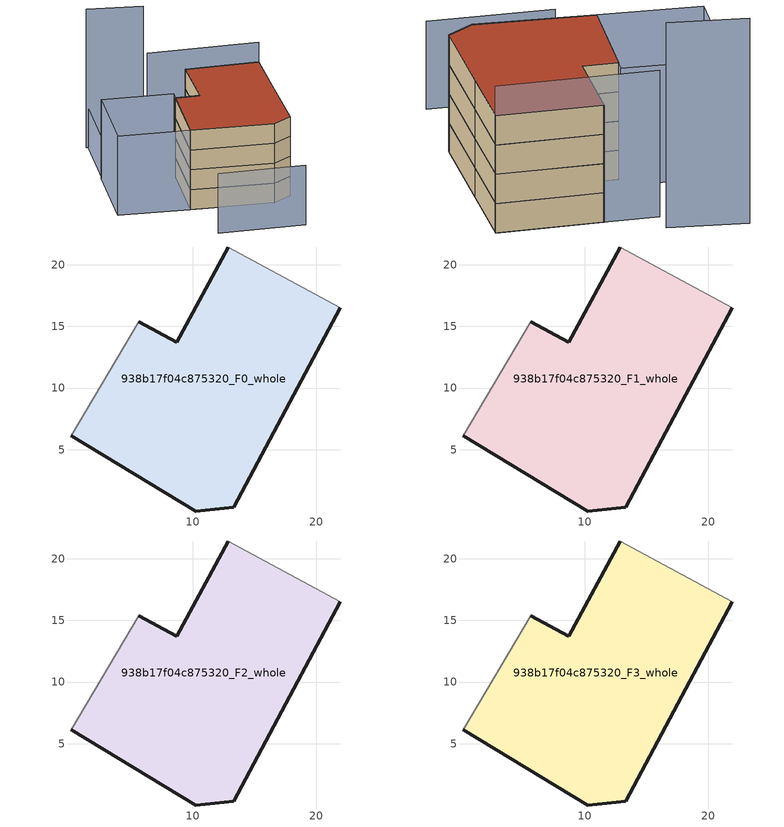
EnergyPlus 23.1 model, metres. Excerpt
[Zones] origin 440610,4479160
938b17f04c875320_F0_whole
 floor ground (EU_floor_Construction): 13.33,0.33 18.2,9.44 21.97,16.52 12.85,21.44 8.68,13.73 5.62,15.37 0.12,6.13 10.22,0.03 z0
 wall outside (EU_wall_Construction): 5.62,15.37 8.68,13.73 12.85,21.44 / 21.97,16.52 18.2,9.44 13.33,0.33 10.22,0.03 0.12,6.13 z0:3
 wall adiabatic (EU_wall_Construction): 12.85,21.44 21.97,16.52 / 0.12,6.13 5.62,15.37 z0:3
938b17f04c875320_F1_whole
 floor to 938b17f04c875320_F0_whole (EU_floor_Construction): 13.33,0.33 18.2,9.44 21.97,16.52 12.85,21.44 8.68,13.73 5.62,15.37 0.12,6.13 10.22,0.03 z3
 wall outside (EU_wall_Construction): 5.62,15.37 8.68,13.73 12.85,21.44 / 21.97,16.52 18.2,9.44 13.33,0.33 10.22,0.03 0.12,6.13 z3:6
 wall adiabatic (EU_wall_Construction): 12.85,21.44 21.97,16.52 / 0.12,6.13 5.62,15.37 z3:6
938b17f04c875320_F2_whole
 floor to 938b17f04c875320_F1_whole (EU_floor_Construction): 13.33,0.33 18.2,9.44 21.97,16.52 12.85,21.44 8.68,13.73 5.62,15.37 0.12,6.13 10.22,0.03 z6
 wall outside (EU_wall_Construction): 5.62,15.37 8.68,13.73 12.85,21.44 / 21.97,16.52 18.2,9.44 13.33,0.33 10.22,0.03 0.12,6.13 z6:9
 wall adiabatic (EU_wall_Construction): 12.85,21.44 21.97,16.52 / 0.12,6.13 5.62,15.37 z6:9
938b17f04c875320_F3_whole
 floor to 938b17f04c875320_F2_whole (EU_floor_Construction): 13.33,0.33 18.2,9.44 21.97,16.52 12.85,21.44 8.68,13.73 5.62,15.37 0.12,6.13 10.22,0.03 z9
 wall outside (EU_wall_Construction): 5.62,15.37 8.68,13.73 12.85,21.44 / 21.97,16.52 18.2,9.44 13.33,0.33 10.22,0.03 0.12,6.13 z9:12
 wall adiabatic (EU_wall_Construction): 12.85,21.44 21.97,16.52 / 0.12,6.13 5.62,15.37 z9:12
 roof outside (EU_roof_Construction): 21.97,16.52 18.2,9.44 13.33,0.33 10.22,0.03 0.12,6.13 5.62,15.37 8.68,13.73 12.85,21.44 z12
shading: -2.07,-2.11 8.64,-8.13 z0:9; 6.32,16.49 0.12,6.13 / 0.12,6.13 -8.58,11.34 / -8.58,11.34 -2.37,21.7 / -2.37,21.7 6.32,16.49 z0:12; 3.09,30.5 -8.47,11.28 z0:6; 21.94,16.46 8.2,23.99 z0:15; 9.35,26.19 2.88,30.62 z0:21
[Building]
EU S2 Campaign: North Axis=0; Terrain=City; Solar Distribution=FullExterior
[Site:Location]
Madrid: Latitude=40.5; Longitude=-3.5; Time Zone=1; Elevation=609
[SizingPeriod:WeatherFileDays]
AnnualSizingPeriod: Begin Month=1; Begin Day of Month=1; End Month=12; End Day of Month=31; Day of Week for Start Day=Monday; Use Weather File Daylight Saving Period=No; Use Weather File Rain and Snow Indicators=No
[MATERIAL]
EU_InternalMass_Material: Roughness=MediumRough; Thickness=0.1; Conductivity=1; Density=1800; Specific Heat=900; Thermal Absorptance=0.9; Solar Absorptance=0.7; Visible Absorptance=0.7
[MATERIAL:NOMASS] Roughness=MediumRough; Thermal Absorptance=0.9; Solar Absorptance=0.7; Visible Absorptance=0.7
Name | Thermal Resistance
EU_wall_NoMass | 1.60022
EU_roof_NoMass | 1.57597
EU_floor_NoMass | 0.470652
[CONSTRUCTION]
EU_wall_Construction: EU_wall_NoMass
EU_roof_Construction: EU_roof_NoMass
EU_floor_Construction: EU_floor_NoMass
EU_InternalMass_Construction: EU_InternalMass_Material
[ZONE] Type=1; Multiplier=1; Ceiling Height=autocalculate; Floor Area=autocalculate; Part of Total Floor Area=Yes
Name | Volume
938b17f04c875320_F0_whole | 736.96
938b17f04c875320_F1_whole; 938b17f04c875320_F2_whole; 938b17f04c875320_F3_whole | 736.958
[INTERNALMASS] Construction=EU_InternalMass_Construction; Surface Area=245.661
Name | Zone or ZoneList
938b17f04c875320_F0_whole_EU_InternalMass | 938b17f04c875320_F0_whole
938b17f04c875320_F1_whole_EU_InternalMass | 938b17f04c875320_F1_whole
938b17f04c875320_F2_whole_EU_InternalMass | 938b17f04c875320_F2_whole
938b17f04c875320_F3_whole_EU_InternalMass | 938b17f04c875320_F3_whole
[OTHEREQUIPMENT] Fuel Type=Electricity; Design Level Calculation Method=Watts/Area; Power per Zone Floor Area=1; Fraction Latent=0; Fraction Radiant=0; Fraction Lost=0; Carbon Dioxide Generation Rate=0; EndUse Subcategory=EU_Step8_InternalGains
Name | Zone or ZoneList or Space or SpaceList | Schedule
EU_Step8_InternalGain_938b17f04c875320_F0_whole_f000 | 938b17f04c875320_F0_whole | EU_Step8_GainSchedule_938b17f04c875320_F0_whole_f000
EU_Step8_InternalGain_938b17f04c875320_F1_whole_f000 | 938b17f04c875320_F1_whole | EU_Step8_GainSchedule_938b17f04c875320_F1_whole_f000
EU_Step8_InternalGain_938b17f04c875320_F2_whole_f000 | 938b17f04c875320_F2_whole | EU_Step8_GainSchedule_938b17f04c875320_F2_whole_f000
EU_Step8_InternalGain_938b17f04c875320_F3_whole_f000 | 938b17f04c875320_F3_whole | EU_Step8_GainSchedule_938b17f04c875320_F3_whole_f000
[ZONEVENTILATION:DESIGNFLOWRATE] Schedule=EU_AlwaysOn; Design Flow Rate Calculation Method=AirChanges/Hour; Air Changes per Hour=0.480704; Ventilation Type=Natural; Fan Pressure Rise=0; Fan Total Efficiency=1; Constant Term Coefficient=1; Temperature Term Coefficient=0; Velocity Term Coefficient=0; Velocity Squared Term Coefficient=0; Minimum Indoor Temperature=-100; Maximum Indoor Temperature=100; Delta Temperature=-100; Minimum Outdoor Temperature=-100; Maximum Outdoor Temperature=100; Maximum Wind Speed=40
Name | Zone or ZoneList or Space or SpaceList
EU_ConstantAir_938b17f04c875320_F0_whole | 938b17f04c875320_F0_whole
EU_ConstantAir_938b17f04c875320_F1_whole | 938b17f04c875320_F1_whole
EU_ConstantAir_938b17f04c875320_F2_whole | 938b17f04c875320_F2_whole
EU_ConstantAir_938b17f04c875320_F3_whole | 938b17f04c875320_F3_whole
[HVACTEMPLATE:THERMOSTAT] Constant Heating Setpoint=20; Constant Cooling Setpoint=50
EU_HeatOnly_938b17f04c875320_F0_whole; EU_HeatOnly_938b17f04c875320_F1_whole; EU_HeatOnly_938b17f04c875320_F2_whole; EU_HeatOnly_938b17f04c875320_F3_whole
[HVACTEMPLATE:ZONE:IDEALLOADSAIRSYSTEM] System Availability Schedule=EU_AlwaysOn; Maximum Heating Supply Air Temperature=50; Minimum Cooling Supply Air Temperature=13; Maximum Heating Supply Air Humidity Ratio=0.0156; Minimum Cooling Supply Air Humidity Ratio=0.0077; Heating Limit=NoLimit; Cooling Limit=NoLimit; Heating Availability Schedule=EU_AlwaysOn; Cooling Availability Schedule=EU_CoolingOff; Dehumidification Control Type=ConstantSensibleHeatRatio; Cooling Sensible Heat Ratio=0.7; Dehumidification Setpoint=60; Humidification Control Type=None; Humidification Setpoint=30; Outdoor Air Method=None; Outdoor Air Flow Rate per Person=0.00944; Outdoor Air Flow Rate per Zone Floor Area=0; Outdoor Air Flow Rate per Zone=0; Demand Controlled Ventilation Type=None; Outdoor Air Economizer Type=NoEconomizer; Heat Recovery Type=None; Sensible Heat Recovery Effectiveness=0.7; Latent Heat Recovery Effectiveness=0.65
Name | Template Thermostat
938b17f04c875320_F0_whole | EU_HeatOnly_938b17f04c875320_F0_whole
938b17f04c875320_F1_whole | EU_HeatOnly_938b17f04c875320_F1_whole
938b17f04c875320_F2_whole | EU_HeatOnly_938b17f04c875320_F2_whole
938b17f04c875320_F3_whole | EU_HeatOnly_938b17f04c875320_F3_whole
[SIZING:ZONE] Zone Cooling Design Supply Air Temperature Input Method=SupplyAirTemperature; Zone Cooling Design Supply Air Temperature=13; Zone Heating Design Supply Air Temperature Input Method=SupplyAirTemperature; Zone Heating Design Supply Air Temperature=50; Zone Cooling Design Supply Air Humidity Ratio=0.008; Zone Heating Design Supply Air Humidity Ratio=0.008; Cooling Design Air Flow Method=DesignDay; Cooling Design Air Flow Rate=0; Cooling Minimum Air Flow per Zone Floor Area=0.000762; Cooling Minimum Air Flow=0; Cooling Minimum Air Flow Fraction=0.2; Heating Design Air Flow Method=DesignDay; Heating Design Air Flow Rate=0; Heating Maximum Air Flow per Zone Floor Area=0.002032; Heating Maximum Air Flow=0.141576; Heating Maximum Air Flow Fraction=0.3; Account for Dedicated Outdoor Air System=No; Dedicated Outdoor Air System Control Strategy=NeutralSupplyAir; Dedicated Outdoor Air Low Setpoint Temperature for Design=autosize; Dedicated Outdoor Air High Setpoint Temperature for Design=autosize; Zone Load Sizing Method=Sensible Load Only No Latent Load; Zone Latent Cooling Design Supply Air Humidity Ratio Input Method=HumidityRatioDifference; Zone Cooling Design Supply Air Humidity Ratio Difference=0.005; Zone Latent Heating Design Supply Air Humidity Ratio Input Method=HumidityRatioDifference; Zone Humidification Design Supply Air Humidity Ratio Difference=0.005
938b17f04c875320_F0_whole; 938b17f04c875320_F1_whole; 938b17f04c875320_F2_whole; 938b17f04c875320_F3_whole
[SCHEDULE:CONSTANT]
Name | Hourly Value
EU_AlwaysOn | 1
EU_CoolingOff | 0
[SCHEDULE:FILE] Column Number=1; Rows to Skip at Top=0; Number of Hours of Data=8760; Column Separator=Comma; Interpolate to Timestep=No; Minutes per Item=60; Adjust Schedule for Daylight Savings=Yes
Name | File
EU_Step8_GainSchedule_938b17f04c875320_F0_whole_f000 | ../../schedules/938b17f04c875320/938b17f04c875320_F0_whole_f000_gain.csv
EU_Step8_GainSchedule_938b17f04c875320_F1_whole_f000 | ../../schedules/938b17f04c875320/938b17f04c875320_F1_whole_f000_gain.csv
EU_Step8_GainSchedule_938b17f04c875320_F2_whole_f000 | ../../schedules/938b17f04c875320/938b17f04c875320_F2_whole_f000_gain.csv
EU_Step8_GainSchedule_938b17f04c875320_F3_whole_f000 | ../../schedules/938b17f04c875320/938b17f04c875320_F3_whole_f000_gain.csv
